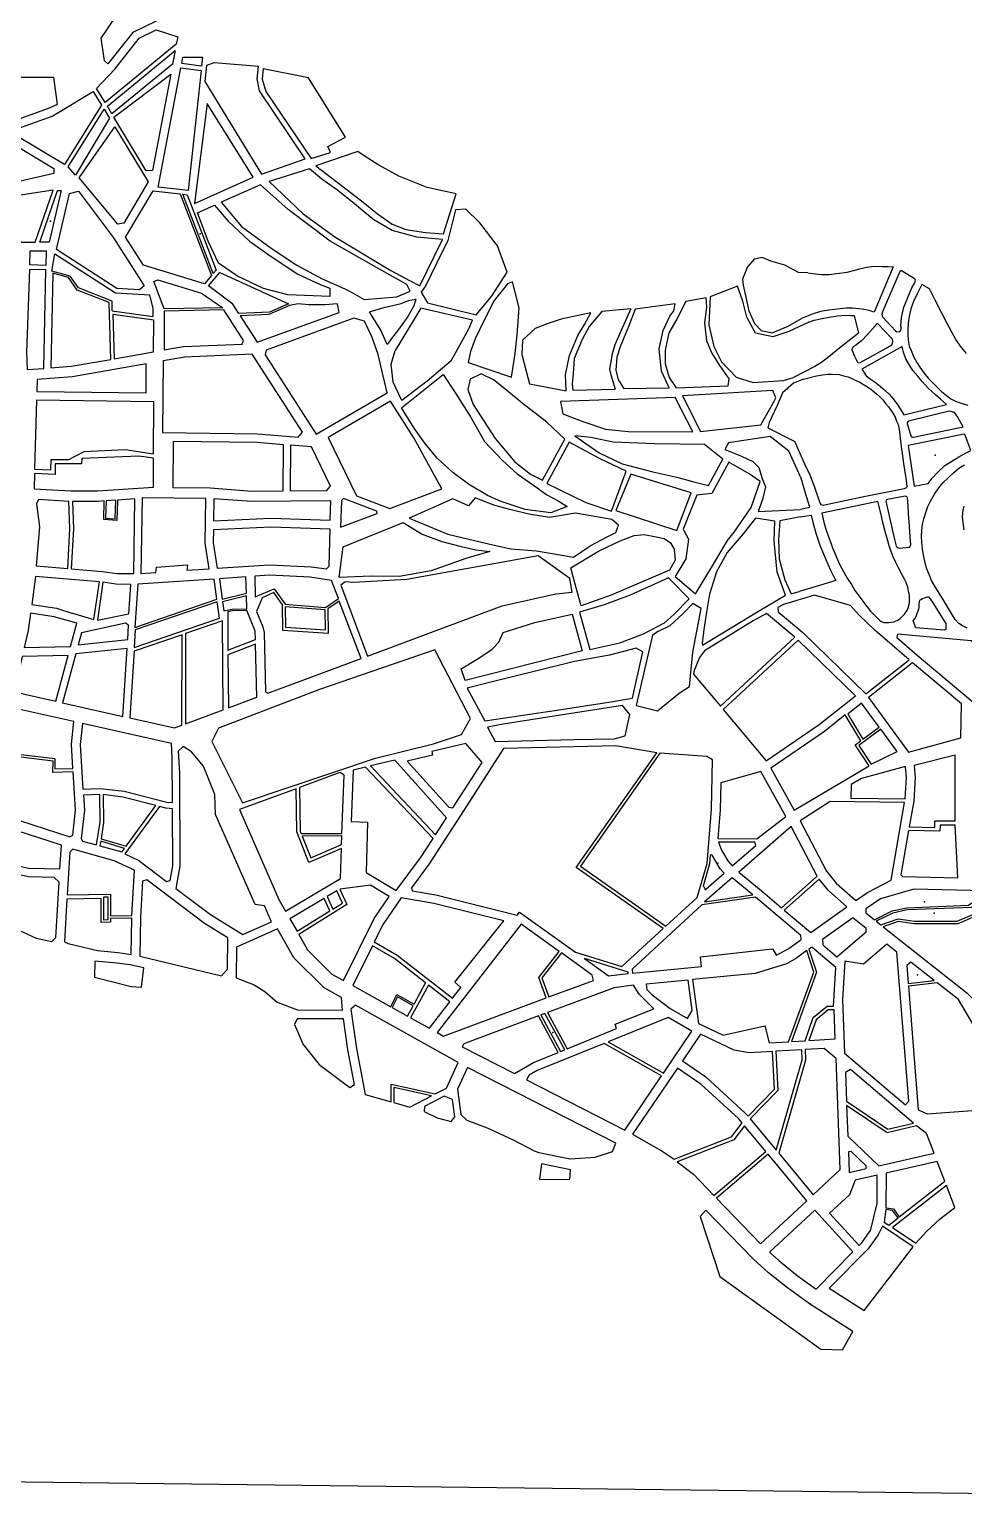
# Model space of a CAD drawing. Extents: x 407811 to 416949, y 4498993 to 4508589.
# Drawn here: x 414383 to 415444, y 4499962 to 4501643 of the extents above; entities that cross this region are included whole.
import ezdxf

# ---------------------------------------------------------------- set-up
doc = ezdxf.new("R2010")
doc.units = 0
doc.header["$LTSCALE"] = 40
doc.header["$MEASUREMENT"] = 0
doc.layers.add('Images', color=253, linetype='CONTINUOUS')
doc.layers.add('υπόλοιπο θεσσαλονίκης', color=7, linetype='CONTINUOUS')
picture_1 = doc.add_image_def('image1.tif', size_in_pixel=(10278, 10088))

msp = doc.modelspace()

# ---------------------------------------------------------------- linework, layer by layer
at = {"layer": 'υπόλοιπο θεσσαλονίκης', "linetype": 'Continuous'}
for p, q in [((414827.2, 4501325.9), (414798, 4501277.9)), ((415066.2, 4501325.1), (415033.2, 4501322.1)), ((415159, 4501033.2), (415175.8, 4501061.8))]:
    msp.add_line(p, q, dxfattribs=at)
for points in [[(414471.7, 4501603.9), (414467.9, 4501607), (414463.8, 4501632.9), (414496.1, 4501680.7), (414496.1, 4501680.7), (414525.6, 4501659.6), (414526.6, 4501652.3), (414499.8, 4501639.4), (414471.7, 4501603.9)], [(414468.5, 4501559.7), (414458.8, 4501575.8), (414479.5, 4501597.7), (414507.3, 4501632.8), (414526.6, 4501642.3), (414526.6, 4501642.3), (414551, 4501634.3), (414549.4, 4501626), (414468.5, 4501559.7)], [(414476.2, 4501547), (414471, 4501555.7), (414548.1, 4501618.7), (414548.1, 4501618.7), (414545.1, 4501603.4), (414476.2, 4501547)], [(414578.1, 4501601.2), (414555.5, 4501604.2), (414556.8, 4501611.1), (414579.2, 4501611.2), (414579.2, 4501611.2), (414578.1, 4501601.2)], [(414515.3, 4501482.2), (414478.5, 4501543.1), (414543, 4501592.1), (414543, 4501592.1), (414522.2, 4501482.6), (414515.3, 4501482.2)], [(414562.8, 4501459.8), (414528.7, 4501463.6), (414554.5, 4501599.3), (414554.5, 4501599.3), (414577.5, 4501596.3), (414562.8, 4501459.8)], [(414646.4, 4501478.2), (414695.9, 4501495.7), (414643.8, 4501573.2), (414641.3, 4501586.6), (414642.7, 4501600.7), (414592.3, 4501604.8), (414592.3, 4501604.8), (414583.6, 4501601.9), (414581.9, 4501583.5), (414646.4, 4501478.2)], [(414702.8, 4501496.1), (414724.6, 4501503.1), (414721.7, 4501509.6), (414741.7, 4501520.2), (414699.8, 4501587.7), (414648, 4501598.1), (414648, 4501598.1), (414646.9, 4501586.2), (414651.3, 4501572.2), (414702.8, 4501496.1)], [(414344.8, 4501531.8), (414345.6, 4501588.6), (414409.8, 4501588.4), (414409.8, 4501588.4), (414414.1, 4501557.6), (414404.7, 4501553.5), (414344.8, 4501531.8)], [(414422.2, 4501489.2), (414365.8, 4501523.1), (414365, 4501528.5), (414408.2, 4501544.1), (414455, 4501572.4), (414455, 4501572.4), (414464.4, 4501556.9), (414422.2, 4501489.2)], [(414570.2, 4501445.1), (414636.7, 4501474.9), (414584.4, 4501558.6), (414584.4, 4501558.6), (414570.2, 4501445.1)], [(414434.8, 4501477.2), (414426.5, 4501486.6), (414467.3, 4501552.1), (414467.3, 4501552.1), (414473.3, 4501542.1), (414434.8, 4501477.2)], [(414483.1, 4501421.6), (414438.8, 4501474.1), (414479.4, 4501532), (414479.4, 4501532), (414517.3, 4501469.4), (414489.7, 4501422.6), (414483.1, 4501421.6)], [(414300.9, 4501454.1), (414199.4, 4501516.1), (414199.7, 4501523.1), (414199.7, 4501523.1), (414263.7, 4501520.1), (414348.5, 4501521.8), (414348.5, 4501521.8), (414410.3, 4501484.7), (414410.3, 4501478.9), (414300.9, 4501454.1)], [(414755.8, 4501504), (414708, 4501487.9), (414738.7, 4501464.4), (414761.7, 4501446.4), (414778.1, 4501433.2), (414794.6, 4501421.5), (414810.3, 4501415.5), (414832.8, 4501412), (414853.2, 4501410.6), (414867.6, 4501455.9), (414834.5, 4501463.2), (414802.4, 4501476.2), (414779.8, 4501488.5), (414762.9, 4501499), (414755.8, 4501504)], [(414826.4, 4501351.5), (414852.1, 4501403.9), (414822.7, 4501406.6), (414794.7, 4501414.2), (414774, 4501426.3), (414761.6, 4501436.6), (414749.8, 4501446.4), (414731.5, 4501460.8), (414714.8, 4501472.7), (414700.9, 4501484.4), (414700.9, 4501484.4), (414654.9, 4501469.8), (414693.5, 4501433.2), (414729.5, 4501407), (414793.2, 4501368.9), (414814.6, 4501357.3), (414826.4, 4501351.5)], [(414264.5, 4501368.2), (414270.5, 4501368.2), (414297.5, 4501372.5), (414337.4, 4501392.3), (414364, 4501401.1), (414388.8, 4501401), (414409.3, 4501460), (414409.3, 4501460), (414324.8, 4501447.2), (414282.8, 4501432.9), (414264.7, 4501424.6), (414264.5, 4501368.2)], [(414394.1, 4501401), (414414.3, 4501459.7), (414414.3, 4501459.7), (414418.5, 4501459.7), (414404.8, 4501401), (414394.1, 4501401)], [(414413.1, 4501392.5), (414428, 4501456.2), (414438.1, 4501458.9), (414438.1, 4501458.9), (414477.9, 4501405.9), (414512.8, 4501351.5)], [(414581.4, 4501353.6), (414512.1, 4501374.7), (414491.7, 4501406.5), (414522.9, 4501459.3), (414522.9, 4501459.3), (414553.7, 4501455.8), (414589.5, 4501363.1), (414581.4, 4501353.6)], [(414763.1, 4501335.7), (414800.2, 4501338.8), (414815.2, 4501345.3), (414811.3, 4501352.7), (414779.6, 4501370.7), (414724.3, 4501402), (414676.6, 4501438.3), (414645.1, 4501466.3), (414645.1, 4501466.3), (414600.2, 4501446.6), (414623.6, 4501418.8), (414657.2, 4501394.2), (414686.5, 4501375), (414715.3, 4501359.4), (414744.3, 4501346.3), (414763.1, 4501335.7)], [(414591.4, 4501365.5), (414556.7, 4501455.5), (414556.7, 4501455.5), (414561.7, 4501454.9), (414594.6, 4501369.2), (414591.4, 4501365.5)], [(414723.8, 4501339.3), (414676.3, 4501341.2), (414648.6, 4501348.3), (414619.1, 4501362.4), (414597.5, 4501377.1), (414585.5, 4501402.2), (414573.5, 4501434.3), (414592.7, 4501443.1), (414592.7, 4501443.1), (414608.3, 4501424.8), (414632.6, 4501402.3), (414653.3, 4501387.5), (414686.9, 4501364.9), (414713, 4501352.7), (414724, 4501348.7), (414723.8, 4501339.3)], [(414890.4, 4501318.4), (414907.7, 4501339.3), (414925.5, 4501367), (414914.6, 4501396.8), (414894.4, 4501423.1), (414878.6, 4501438.4), (414878.6, 4501438.4), (414866.7, 4501437.8), (414857.9, 4501402.8), (414845.1, 4501376.9), (414833, 4501351.8), (414827.8, 4501344.1), (414835, 4501332.1), (414890.4, 4501318.4)], [(414401.2, 4501374.5), (414382.8, 4501375.1), (414383.4, 4501391.1), (414401.5, 4501391), (414401.5, 4501391), (414401.2, 4501374.5)], [(414512.8, 4501351.5), (414507.4, 4501347), (414481.8, 4501348.4), (414413.1, 4501392.5)], [(414476.6, 4501322.9), (414476.3, 4501334.1), (414438.1, 4501349.1), (414428.7, 4501362.5), (414407.8, 4501368.1), (414411.3, 4501387.7), (414411.3, 4501387.7), (414480.2, 4501343.5), (414519.3, 4501341.2)], [(415267.4, 4501366.2), (415256.5, 4501366.5), (415241.3, 4501374.9), (415225.4, 4501379.3), (415215.4, 4501383.6), (415215.4, 4501383.6), (415206.3, 4501381.7), (415198.8, 4501372.8), (415193.2, 4501359.1), (415193.7, 4501352.2)], [(415267.4, 4501366.2), (415272.5, 4501365.2), (415282.9, 4501364.1), (415291.7, 4501364.4), (415300.1, 4501365.2), (415311.9, 4501367), (415320.9, 4501369), (415326.5, 4501370.7), (415333.9, 4501372.6), (415342.8, 4501373.7), (415342.8, 4501373.7), (415351.8, 4501373.5), (415358.2, 4501373.5), (415358.2, 4501373.5), (415364.2, 4501372.8), (415342.6, 4501321.3), (415336.9, 4501323.2), (415328.9, 4501324.7), (415318.2, 4501326), (415318.2, 4501326), (415310.8, 4501325.8), (415304.1, 4501325.4), (415291.2, 4501323.8), (415281.8, 4501322.2), (415272.3, 4501319.2), (415260.1, 4501314.4)], [(414379.9, 4501256.1), (414398.9, 4501257.5), (414401.1, 4501369.5), (414382.6, 4501370.1), (414382.6, 4501370.1), (414379, 4501276.1), (414379.9, 4501256.1)], [(414406.9, 4501258.2), (414429.7, 4501259.9), (414474.8, 4501267.8), (414473.1, 4501332.3), (414436.7, 4501346.6), (414426.7, 4501360.9), (414409, 4501365.7), (414409, 4501365.7), (414406.9, 4501258.2)], [(414535.7, 4501325.1), (414523.9, 4501356.2), (414528.2, 4501358.3), (414528.2, 4501358.3), (414578.1, 4501343.1), (414602.3, 4501326.3), (414535.7, 4501325.1)], [(414620.4, 4501319.8), (414613.6, 4501330.5), (414586.1, 4501351.4), (414599, 4501366.6), (414599, 4501366.6), (414677.1, 4501330.9), (414655.3, 4501321.4), (414620.4, 4501319.8)], [(415368.4, 4501299.2), (415371.4, 4501299.3), (415373, 4501300.5), (415373.4, 4501302.1), (415373.3, 4501304.6), (415373.1, 4501305.8), (415373.8, 4501315.3), (415376.4, 4501327.2), (415385.6, 4501349.1), (415388.3, 4501353.7), (415389.5, 4501355.9), (415389.6, 4501358.3), (415388.2, 4501359.6), (415373.9, 4501368.3), (415372.7, 4501368.4), (415372.7, 4501368.4), (415371.8, 4501367.6), (415352.3, 4501322), (415351.6, 4501319), (415351.7, 4501317.2), (415352.2, 4501316.2), (415367.1, 4501300.4), (415368.4, 4501299.2)], [(414476.6, 4501322.9), (414523.1, 4501316.4), (414523.2, 4501325.6), (414519.3, 4501341.2)], [(414930.4, 4501247.6), (414934.6, 4501274.3), (414936.7, 4501295.7), (414939.2, 4501326.5), (414934.7, 4501344.1), (414931.5, 4501355.9), (414931.5, 4501355.9), (414926, 4501353.5), (414910.7, 4501334.6), (414899.3, 4501312.4), (414889.1, 4501291.2), (414883.9, 4501276.6), (414881.2, 4501264.2), (414930.4, 4501247.6)], [(415268.3, 4501309.9), (415245.6, 4501299.4), (415227.6, 4501293.3), (415207.7, 4501297.7), (415198.1, 4501315.7), (415193.3, 4501334), (415187.5, 4501351.1), (415187.5, 4501351.1), (415156.2, 4501339), (415154.7, 4501307.2), (415160.5, 4501282.5), (415169.3, 4501265), (415185.9, 4501247.4), (415205.2, 4501241.4), (415239.5, 4501243.6), (415251, 4501247.2)], [(415193.7, 4501352.2), (415200.1, 4501323.1), (415206.8, 4501308.5), (415214.3, 4501300.7), (415226.8, 4501297.8), (415244.8, 4501305.6), (415260.1, 4501314.4)], [(415447.8, 4501274.6), (415441.9, 4501281.3), (415435.7, 4501290.4), (415431, 4501298.7), (415425.8, 4501308.7), (415419.3, 4501321.1), (415412.1, 4501335), (415405.5, 4501347.9), (415396.9, 4501352.7), (415396.9, 4501352.7), (415391.8, 4501343), (415387.4, 4501333.7), (415384.4, 4501325.3), (415382.9, 4501318.9), (415381.9, 4501312.1), (415380.9, 4501303.1), (415380.8, 4501295.7), (415381.4, 4501289.5), (415382.6, 4501282.9), (415384.6, 4501277.8), (415387.5, 4501271.1), (415391.2, 4501264.3), (415394.8, 4501258.9), (415399.3, 4501252.3), (415404.1, 4501246.6), (415408.1, 4501242.3), (415413.8, 4501236.5), (415419.4, 4501231.1), (415425.1, 4501226.6), (415429.8, 4501222.8), (415435, 4501220.2), (415441.6, 4501217.9), (415449, 4501215.7)], [(414535.4, 4501278.5), (414557.6, 4501282.3), (414624.1, 4501285.2), (414625.9, 4501289.1), (414603.6, 4501323.9), (414603.6, 4501323.9), (414535.7, 4501322.6), (414535.4, 4501278.5)], [(414641.4, 4501287.2), (414734.5, 4501321.2), (414732.5, 4501331), (414732.5, 4501331), (414718.2, 4501329.7), (414699.6, 4501329.7), (414687.9, 4501330.8), (414687.9, 4501330.8), (414678.1, 4501329.1), (414654.4, 4501318.9), (414622, 4501317.4), (414641.4, 4501287.2)], [(414788.9, 4501284.8), (414781.7, 4501300.8), (414773.3, 4501315.1), (414769, 4501321.8), (414787, 4501327.1), (414805, 4501331.4), (414813.5, 4501334.6), (414821.7, 4501336.1), (414821.7, 4501336.1), (414819.3, 4501328.6), (414812.7, 4501316.6), (414802, 4501301.7), (414792.8, 4501290.1), (414788.9, 4501284.8)], [(414861.9, 4501266.3), (414881.8, 4501302.6), (414886.1, 4501312.2), (414827.2, 4501325.9)], [(415066.2, 4501325.1), (415054.8, 4501300), (415047.9, 4501284.4), (415044.9, 4501273.9), (415042.9, 4501263), (415041.9, 4501256.8), (415043.2, 4501250.1), (415048.4, 4501234)], [(415058.1, 4501234.5), (415109.6, 4501235.4), (415100.9, 4501254.5), (415098.3, 4501279.8), (415102.9, 4501300.5), (415110.5, 4501317), (415114.8, 4501322.8), (415116.3, 4501331), (415116.3, 4501331), (415071.1, 4501325), (415063.9, 4501306), (415058.3, 4501292.3), (415054.1, 4501281.9), (415050, 4501270.1), (415049.1, 4501255.5), (415051.6, 4501244.5), (415058.1, 4501234.5)], [(415117.8, 4501235.3), (415176.8, 4501237.6), (415177.7, 4501245.7), (415167.4, 4501260.7), (415157.8, 4501276), (415152.6, 4501288.7), (415150.3, 4501309), (415152.4, 4501327.6), (415151.9, 4501337.9), (415151.9, 4501337.9), (415128.6, 4501333.7), (415118.5, 4501313.6), (415109.2, 4501297.8), (415105.3, 4501278.4), (415105.2, 4501262.8), (415109.7, 4501247), (415117.8, 4501235.3)], [(414478.8, 4501268.5), (414523.4, 4501276.3), (414523.7, 4501312.3), (414477.4, 4501318.8), (414477.4, 4501318.8), (414478.8, 4501268.5)], [(414708.4, 4501182.8), (414789.2, 4501229.6), (414778.8, 4501273.2), (414772.2, 4501292.5), (414763.4, 4501311.2), (414751.3, 4501314.5), (414751.3, 4501314.5), (414651.7, 4501278.2), (414650.4, 4501273.1), (414708.4, 4501182.8)], [(414992.5, 4501232.2), (414991.8, 4501250.2), (414996.5, 4501272.2), (415005.7, 4501294.9), (415013.3, 4501307.4), (415020.7, 4501320.8), (415020.7, 4501320.8), (414986.9, 4501313.6), (414970.9, 4501308.1), (414957.3, 4501302.8), (414942.9, 4501289.5), (414942.3, 4501273.4), (414947.2, 4501254.4), (414951, 4501240.1), (414992.5, 4501232.2)], [(415033.2, 4501322.1), (415018.8, 4501305.3), (415010.8, 4501290.5), (415001.8, 4501268.9), (415000.5, 4501251.8), (414999.3, 4501239.7), (415000.1, 4501232.6), (415048.4, 4501234)], [(415268.3, 4501309.9), (415274.5, 4501312.2), (415283.6, 4501314.2), (415291.6, 4501315.7), (415300.9, 4501317.1), (415309.4, 4501318), (415309.4, 4501318), (415316.3, 4501317.7), (415320.1, 4501317.6), (415324.8, 4501297.6), (415303.8, 4501280.9), (415291, 4501270.5), (415282.8, 4501264.3), (415275.2, 4501259.5), (415251, 4501247.2)], [(415324.4, 4501263.9), (415326.8, 4501264.3), (415346, 4501274.9), (415356.4, 4501280.6), (415362.6, 4501284.2), (415363.6, 4501286.3), (415364.1, 4501288.2), (415363.6, 4501290.6), (415362.2, 4501292.3), (415347.6, 4501307.4), (415346.8, 4501308.2), (415346.1, 4501308.5), (415346.1, 4501308.5), (415345, 4501307.5), (415343.8, 4501305.9), (415335.3, 4501296.1), (415328.3, 4501289), (415321.3, 4501283.7), (415318.7, 4501281.9), (415317.7, 4501280.6), (415317.5, 4501278.5), (415320.4, 4501271.3), (415322.8, 4501266.9), (415323.5, 4501264.8), (415324.4, 4501263.9)], [(414687.8, 4501179.5), (414692.8, 4501184.9), (414635.8, 4501273.8), (414635.8, 4501273.8), (414558.9, 4501270.4), (414534.3, 4501266.1), (414533.8, 4501184.6), (414641.8, 4501183.1), (414687.8, 4501179.5)], [(414861.9, 4501266.3), (414834.6, 4501243), (414805.6, 4501221.2), (414795.9, 4501241.7), (414793.5, 4501262.5), (414798, 4501277.9)], [(415376.5, 4501204.9), (415424.9, 4501216.5), (415418.1, 4501222.4), (415412.3, 4501227.3), (415404.1, 4501235), (415397.2, 4501242.7), (415392.2, 4501248.8), (415386.7, 4501255.3), (415382.5, 4501261.8), (415378.8, 4501268.2), (415376.1, 4501275.7), (415374.8, 4501280.9), (415374.4, 4501282.5), (415374.4, 4501282.5), (415328.6, 4501256.6), (415333.5, 4501248.9), (415338, 4501245.7), (415343.8, 4501241.9), (415349.5, 4501237.5), (415355.1, 4501232.4), (415359.8, 4501228.3), (415364.4, 4501222.8), (415369.5, 4501215.9), (415374.3, 4501208.5), (415376.5, 4501204.9)], [(414515.1, 4501229.7), (414515.3, 4501262.7), (414515.3, 4501262.7), (414431.2, 4501248), (414391.1, 4501244.9), (414390.7, 4501231.3), (414515.1, 4501229.7)], [(414975.3, 4501093.5), (414945.8, 4501097), (414918.5, 4501106.2), (414903.2, 4501113.1), (414881.5, 4501126.1), (414863.6, 4501139), (414846.1, 4501155.5), (414831.8, 4501172.7), (414819.7, 4501189.5), (414805.3, 4501212.8), (414852.9, 4501250.5), (414852.9, 4501250.5), (414866.8, 4501229.2), (414884, 4501202.5), (414899.7, 4501174.4), (414920.2, 4501152.8), (414937, 4501137.6), (414955.6, 4501124.8), (414970.7, 4501113.9), (414984.1, 4501106.7), (414993.8, 4501100.6), (414975.3, 4501093.5)], [(414965.5, 4501130.3), (414991.1, 4501176.9), (414970.7, 4501196.4), (414942.4, 4501218.1), (414924.6, 4501232.7), (414910, 4501244.7), (414895.8, 4501251.5), (414895.8, 4501251.5), (414883.6, 4501245.1), (414880.7, 4501233.7), (414886.7, 4501216.3), (414912, 4501177.9), (414934.4, 4501151.2), (414952.2, 4501137.3), (414965.5, 4501130.3)], [(415262.4, 4501245.4), (415250.9, 4501240.9), (415238.5, 4501229.9), (415232.5, 4501215.3), (415223.3, 4501196), (415221.9, 4501189.9), (415252.5, 4501174.6)], [(415262.4, 4501245.4), (415277.1, 4501249.2), (415284.1, 4501250.3), (415289.8, 4501250.9), (415295.4, 4501250.9), (415295.4, 4501250.9), (415302.9, 4501250.4), (415307.8, 4501249.2), (415313, 4501247.8), (415317.5, 4501246.1), (415322, 4501243.9), (415326.3, 4501241.8), (415330.7, 4501239.3), (415335.2, 4501236.6), (415338.8, 4501233.8), (415342.8, 4501231), (415345.7, 4501228.4), (415349.2, 4501225.2), (415353, 4501221.3), (415355.5, 4501217.5), (415358.9, 4501213.7), (415361.5, 4501210), (415363.9, 4501206.8), (415366.6, 4501202), (415368.1, 4501197.6), (415369.8, 4501193.9), (415371, 4501188), (415373.1, 4501171.8), (415376.2, 4501149.6), (415378.9, 4501130.2), (415379.9, 4501123.2), (415379.5, 4501122.2), (415378.9, 4501121.7), (415376.8, 4501120.6), (415329.1, 4501111.1), (415293.3, 4501103.5), (415284.8, 4501101.8), (415282.8, 4501102.6), (415281.3, 4501104.2), (415275.5, 4501121.1), (415269.6, 4501137.1), (415266.2, 4501143.7), (415263.9, 4501148.8), (415252.5, 4501174.6)], [(415063.3, 4501185.9), (415136.5, 4501185.5), (415116.6, 4501224.6), (415116.6, 4501224.6), (414986, 4501219.8), (414988.8, 4501205.8), (415011.7, 4501197.3), (415037.3, 4501188.6), (415063.3, 4501185.9)], [(415145.3, 4501185.8), (415213.9, 4501193.4), (415228.8, 4501219.4), (415230.8, 4501223.9), (415227.5, 4501232.3), (415227.5, 4501232.3), (415124.7, 4501226.5), (415145.3, 4501185.8)], [(414406.7, 4501142.1), (414407, 4501154.1), (414427.1, 4501154.1), (414444.6, 4501163.1), (414491.1, 4501165.2), (414491.1, 4501165.2), (414523.6, 4501160.5), (414524, 4501219.6), (414390.4, 4501221.3), (414390.4, 4501221.3), (414388.3, 4501143), (414406.7, 4501142.1)], [(414792.3, 4501098.2), (414851.3, 4501120.6), (414819.4, 4501178.6), (414792.8, 4501220.1), (414792.8, 4501220.1), (414722.2, 4501179.1), (414754.3, 4501112.6), (414792.3, 4501098.2)], [(415386.3, 4501179.4), (415387.6, 4501179.4), (415443.8, 4501191.2), (415436.9, 4501203.2), (415434.3, 4501206.6), (415432.5, 4501207.9), (415430.3, 4501208.7), (415427.8, 4501208.8), (415427.8, 4501208.8), (415381.9, 4501197.6), (415380.8, 4501197), (415380.4, 4501196.1), (415380.4, 4501194.9), (415384.3, 4501180.8), (415385.2, 4501179.6), (415386.3, 4501179.4)], [(414635.8, 4501118.1), (414670.7, 4501118.3), (414671.2, 4501170.7), (414641.3, 4501173.1), (414545.7, 4501174.4), (414545.7, 4501174.4), (414545.3, 4501122.1), (414587.8, 4501121.8), (414587.8, 4501121.8), (414635.8, 4501118.1)], [(415044, 4501095.3), (415060.6, 4501140.8), (415030.4, 4501155.1), (414995.9, 4501173.5), (414995.9, 4501173.5), (414970.5, 4501126.7), (415015, 4501105.1), (415044, 4501095.3)], [(415154.5, 4501124.3), (415170.8, 4501154.3), (415150, 4501171.1), (415093.4, 4501171.7), (415046, 4501173.5), (415020.6, 4501179), (415002.3, 4501180.7), (415002.3, 4501180.7), (415030.1, 4501161.5), (415056.1, 4501148.9), (415091, 4501139.8), (415118.2, 4501133.7), (415136.3, 4501128.9), (415154.5, 4501124.3)], [(415177.1, 4501172.8), (415172.9, 4501165.4), (415191.9, 4501157.9), (415204.9, 4501151.8), (415211.5, 4501144.8), (415215.4, 4501132.2), (415219, 4501122.8), (415215.9, 4501108.4), (415210.8, 4501094.9), (415258.8, 4501097.2)], [(415258.9, 4501134.2), (415245.6, 4501163.6), (415224.3, 4501180.1), (415224.3, 4501180.1), (415177.1, 4501172.8)], [(415388.1, 4501123.7), (415404.2, 4501126.7), (415408.8, 4501132.6), (415414.6, 4501139.2), (415423.1, 4501147), (415430.9, 4501152.1), (415439.1, 4501157.1), (415448, 4501162.1), (415452.7, 4501164.2), (415446.2, 4501181.5), (415445, 4501182.9), (415445, 4501182.9), (415381.3, 4501169.9), (415388.1, 4501123.7)], [(414429.4, 4501118.3), (414460.1, 4501118.4), (414523.3, 4501122.6), (414523.5, 4501155.4), (414506.6, 4501157.9), (414506.6, 4501157.9), (414441.8, 4501155.1), (414441.7, 4501149.2), (414411.8, 4501149.1), (414411.5, 4501137), (414388.1, 4501138), (414388.1, 4501138), (414387.7, 4501120.8), (414429.4, 4501118.3)], [(414678.7, 4501118.4), (414720.6, 4501118.7), (414724.5, 4501123.7), (414703, 4501168.3), (414679.2, 4501170.1), (414679.2, 4501170.1), (414678.7, 4501118.4)], [(415177.6, 4501151.1), (415158.3, 4501115.3), (415141.1, 4501113.6), (415125.5, 4501074.8), (415131.7, 4501063.4), (415128.6, 4501041), (415116.6, 4501021.1), (415139.5, 4501001.3), (415159, 4501033.2)], [(415175.8, 4501061.8), (415183.7, 4501071.2), (415202.8, 4501099.3), (415213, 4501128.8), (415200.7, 4501137.5), (415177.6, 4501151.1)], [(415448.4, 4500962.3), (415443.2, 4500964.8), (415438.8, 4500967.6), (415434.7, 4500972.1), (415431.6, 4500977), (415421.5, 4500993.9), (415411.7, 4501009.9), (415408, 4501016.6), (415405.1, 4501023.2), (415402.3, 4501030.5), (415400.5, 4501036.8), (415398.6, 4501045.4), (415397.7, 4501052.3), (415396.8, 4501060), (415396.6, 4501066.7), (415396.9, 4501073.2), (415397.7, 4501080.5), (415399.2, 4501086.7), (415401.3, 4501093.6), (415403.6, 4501100.5), (415406.6, 4501106.6), (415411.3, 4501114.5), (415416.1, 4501121.6), (415421.1, 4501127.8), (415426.7, 4501133.3), (415432.9, 4501138.8), (415439, 4501144), (415445.4, 4501148)], [(415118.2, 4501073.4), (415134.8, 4501116.1), (415066.1, 4501137.4), (415066.1, 4501137.4), (415049, 4501095.8), (415118.2, 4501073.4)], [(415258.9, 4501134.2), (415265.4, 4501112.2), (415267.6, 4501105), (415268.9, 4501101.5), (415269.2, 4501100.3), (415268.8, 4501099.3), (415268.2, 4501099), (415258.8, 4501097.2)], [(414426.1, 4501030.1), (414428.5, 4501075), (414427.4, 4501106.3), (414392.9, 4501108.5), (414392.9, 4501108.5), (414390.4, 4501103.6), (414393.8, 4501077.3), (414390.2, 4501033.1), (414426.1, 4501030.1)], [(414481.7, 4501024.2), (414501.2, 4501024.2), (414502.4, 4501109.2), (414502.4, 4501109.2), (414482.5, 4501107.9), (414481.9, 4501084.6), (414466.9, 4501085.6), (414467.5, 4501106.8), (414467.5, 4501106.8), (414460.5, 4501106.4), (414431.5, 4501106.3), (414432.5, 4501075), (414430, 4501029.7), (414465.5, 4501026.7), (414481.7, 4501024.2)], [(414479.9, 4501086.7), (414480.5, 4501107.7), (414480.5, 4501107.7), (414469.5, 4501107), (414468.9, 4501087.4), (414479.9, 4501086.7)], [(414509.2, 4501024.5), (414526.2, 4501025.6), (414526.7, 4501031.7), (414562, 4501034.1), (414562, 4501034.1), (414561.5, 4501028), (414586.7, 4501029.7), (414582.3, 4501058.7), (414582.9, 4501109.8), (414582.9, 4501109.8), (414510.4, 4501110.5), (414509.2, 4501024.5)], [(414591.6, 4501084.1), (414656.9, 4501087.3), (414656.9, 4501087.3), (414724.4, 4501084.9), (414725, 4501106.8), (414725, 4501106.8), (414635.3, 4501106.1), (414591.9, 4501109.4), (414591.9, 4501109.4), (414591.6, 4501084.1)], [(414736.2, 4501077), (414777.8, 4501092.7), (414777.5, 4501095.2), (414739.6, 4501109.5), (414739.6, 4501109.5), (414737, 4501107.3), (414736.2, 4501077)], [(415000.8, 4501043), (415019.7, 4501055.8), (415039, 4501065.9), (415049, 4501070.8), (415052, 4501079.2), (415044.6, 4501085.9), (415003.2, 4501093.1), (415003.2, 4501093.1), (414973.8, 4501087.9), (414950.2, 4501091.8), (414928.7, 4501097.3), (414911.6, 4501101.8), (414889.3, 4501110.5), (414889.3, 4501110.5), (414881.6, 4501101.4), (414863.6, 4501109.3), (414863.6, 4501109.3), (414814.2, 4501087.1), (414858.1, 4501069.1), (414904.4, 4501058.1), (414929.7, 4501052.6), (414959, 4501050), (415000.8, 4501043)], [(415353.8, 4500968.8), (415359.2, 4500968.7), (415364.6, 4500969.5), (415368.9, 4500971), (415371.9, 4500972.8), (415374.7, 4500975.4), (415377.3, 4500978.3), (415379.8, 4500982.1), (415381.6, 4500986), (415382.7, 4500990.9), (415383, 4500994.8), (415382.8, 4500999.2), (415381.9, 4501004.2), (415380.8, 4501008.8), (415379, 4501014.2), (415376.6, 4501019.6), (415375.1, 4501022), (415370.4, 4501030.8), (415367.3, 4501036.8), (415364.4, 4501043.4), (415361.9, 4501049.4), (415359.6, 4501055.8), (415358.2, 4501061.4), (415355.2, 4501072.2), (415352.6, 4501082.5), (415350.1, 4501093), (415346.9, 4501106.1), (415346.9, 4501106.1), (415283.1, 4501092.8), (415285.3, 4501082.9), (415287.8, 4501074.7), (415290.4, 4501067.3), (415293.3, 4501059.3), (415295.3, 4501053.7), (415297.6, 4501048.3), (415300.7, 4501041.2), (415303.8, 4501034.1), (415308.1, 4501026), (415312.1, 4501019), (415316.8, 4501011.8), (415320.9, 4501005.1), (415326.8, 4500997.2), (415331.6, 4500990.3), (415338.7, 4500981.7), (415343.9, 4500976.4), (415348.7, 4500971.4), (415350.8, 4500969.7), (415353.8, 4500968.8)], [(415371.5, 4501053.2), (415383, 4501054.2), (415383.8, 4501055.6), (415384.2, 4501057), (415384.3, 4501057.7), (415383.7, 4501065.8), (415382.8, 4501078.2), (415381.9, 4501092.1), (415381.4, 4501101.7), (415380.7, 4501110.2), (415380.3, 4501111.3), (415379.2, 4501111.9), (415377.7, 4501112.1), (415377.7, 4501112.1), (415376.1, 4501112), (415358, 4501108.4), (415356.7, 4501107.7), (415356.2, 4501107.2), (415355.8, 4501106.7), (415365.7, 4501062.9), (415367.8, 4501055.4), (415369, 4501054.1), (415370.3, 4501053.5), (415371.5, 4501053.2)], [(415229.7, 4501083.9), (415207.7, 4501087.3), (415207.7, 4501087.3), (415193.8, 4501069.4), (415175.7, 4501048.3), (415163.3, 4501026.2), (415155.5, 4501000.9), (415151.8, 4500978.1), (415148.9, 4500960.9), (415147.2, 4500945.3), (415147.7, 4500943.1), (415211.2, 4500981.6), (415241.8, 4500999.7), (415232.5, 4501025.9), (415229.1, 4501061.3), (415229.7, 4501083.9)], [(415259.1, 4501088.9), (415235.3, 4501084.4), (415233.8, 4501063), (415234.9, 4501041), (415241.1, 4501017.2), (415248.2, 4501001.1), (415257.5, 4501004)], [(415259.1, 4501088.9), (415271.1, 4501090.7), (415271.1, 4501090.7), (415273.3, 4501081.2), (415276.8, 4501069.1), (415281, 4501056.6), (415287.6, 4501040.2), (415293.1, 4501028), (415296.6, 4501021.3), (415299.2, 4501016.4), (415280.5, 4501010.6), (415257.5, 4501004)], [(415444.8, 4501101.1), (415443.6, 4501096.2), (415442.8, 4501089), (415443.6, 4501082), (415444.8, 4501074)], [(414595.7, 4501030.3), (414655.3, 4501034.3), (414655.3, 4501034.3), (414702.8, 4501032.1), (414720.3, 4501029.6), (414723.2, 4501032.8), (414724.2, 4501074.9), (414657, 4501077.2), (414657, 4501077.2), (414591.5, 4501074.1), (414591.3, 4501059.3), (414595.7, 4501030.3)], [(414734.5, 4501020), (414739.1, 4501054.8), (414807.3, 4501082.2), (414807.3, 4501082.2), (414828.8, 4501069.2), (414851.4, 4501060.6), (414873.1, 4501055.1), (414890, 4501051.3), (414905.9, 4501049.3), (414878.7, 4501041.5), (414839.2, 4501027.4), (414802.8, 4501021.1), (414770.8, 4501021.5), (414770.8, 4501021.5), (414734.5, 4501020)], [(415009.5, 4500987.5), (415005, 4501003.8), (415000.5, 4501020.7), (414997.7, 4501030.7), (415029.4, 4501049.8), (415054, 4501061.6), (415069.8, 4501067.5), (415081.4, 4501068.6), (415081.4, 4501068.6), (415092.9, 4501066.3), (415104, 4501064.3), (415111.2, 4501059.4), (415115.5, 4501052), (415116.3, 4501039.7), (415109.9, 4501028), (415043.8, 4500999.7), (415009.5, 4500987.5)], [(414766.9, 4500930.6), (414920, 4500987.6), (414980.7, 4501001.4), (414999.3, 4501003.1), (414996.9, 4501018.6), (414960.8, 4501044.5), (414960.8, 4501044.5), (414811.3, 4501017.6), (414750.8, 4501014.2), (414741.2, 4501014.8), (414741.2, 4501014.8), (414736.3, 4501011.2), (414766.9, 4500930.6)], [(414455.8, 4500972.2), (414461.9, 4501015), (414389.5, 4501021.1), (414389.5, 4501021.1), (414385.1, 4500989.1), (414413.3, 4500984.8), (414431.9, 4500978.8), (414431.3, 4500979.1), (414431.3, 4500979.1), (414455.8, 4500972.2)], [(414601.6, 4500995.1), (414629, 4501002), (414628.5, 4501020.5), (414628.5, 4501020.5), (414598.5, 4501018.5), (414601.6, 4500995.1)], [(414718.9, 4500985.9), (414733.6, 4500995.8), (414725.7, 4501016.6), (414701.6, 4501020.1), (414655.4, 4501022.3), (414655.4, 4501022.3), (414638.5, 4501021.2), (414639.1, 4500997.7), (414660.8, 4501007.1), (414660.8, 4501007.1), (414673.2, 4500989.5), (414718.9, 4500985.9)], [(414459.7, 4500971.2), (414495.4, 4500978.4), (414497.8, 4501012), (414497.8, 4501012), (414480.8, 4501012.2), (414465.9, 4501014.4), (414465.9, 4501014.4), (414459.7, 4500971.2)], [(414502.3, 4500963.1), (414595.6, 4500995.2), (414592.5, 4501018.1), (414592.5, 4501018.1), (414505.8, 4501012.2), (414502.3, 4500963.1)], [(415019.3, 4500937.9), (415053.7, 4500945.6), (415080.5, 4500955.9), (415104.5, 4500968.3), (415115.1, 4500977.6), (415132.4, 4500995.4), (415108.9, 4501019.5), (415108.9, 4501019.5), (415065.2, 4500999.9), (415035.6, 4500988.7), (415007.6, 4500980.5), (415019.3, 4500937.9)], [(414501.6, 4500940.3), (414598.5, 4500973.6), (414596, 4500992.1), (414596, 4500992.1), (414502.8, 4500960.2), (414501.6, 4500940.3)], [(414603.4, 4500981.9), (414613, 4500984), (414629.4, 4500984.3), (414629, 4500998.9), (414629, 4500998.9), (414602, 4500992.1), (414603.4, 4500981.9)], [(414653.3, 4500888.3), (414759.4, 4500927.8), (414734.7, 4500993), (414734.7, 4500993), (414721.6, 4500984.2), (414722, 4500956), (414670.4, 4500959.5), (414670, 4500988.8), (414660.3, 4501002.6), (414660.3, 4501002.6), (414647, 4500996.8), (414640.7, 4500981.2), (414647.8, 4500963.9), (414649.2, 4500957.5), (414650.7, 4500889.7), (414653.3, 4500888.3)], [(414719, 4500960.2), (414718.7, 4500983), (414673, 4500986.5), (414673, 4500986.5), (414673.4, 4500963.3), (414719, 4500960.2)], [(415096.3, 4500868.3), (415120.9, 4500888.4), (415132.6, 4500896.1), (415136.4, 4500935), (415146.2, 4500984.6), (415136.6, 4500990.3), (415136.6, 4500990.3), (415125.4, 4500978.8), (415110.5, 4500964.8), (415097.3, 4500958.4), (415090.8, 4500954.3), (415072.1, 4500874.4), (415096.3, 4500868.3)], [(415333.3, 4500887.7), (415382.4, 4500926.3), (415343.8, 4500959.6), (415325.8, 4500977.2), (415315.9, 4500988.1), (415274.7, 4500999.7), (415274.7, 4500999.7), (415239.8, 4500989.2), (415233.1, 4500985.9), (415233.4, 4500980.9), (415261.7, 4500957.5), (415333.3, 4500887.7)], [(415422.3, 4500960.1), (415390.1, 4500962.5), (415387.1, 4500970.5), (415388.9, 4500972.9), (415390.3, 4500975.5), (415391.3, 4500977.7), (415392.1, 4500980.1), (415393, 4500983.1), (415393.7, 4500985.8), (415394, 4500989.2), (415394.3, 4500992.1), (415394.8, 4500994), (415395.9, 4500995), (415397.6, 4500995.9), (415401.1, 4500997), (415402.9, 4500997.8), (415402.9, 4500997.8), (415404.6, 4500997.7), (415405.8, 4500996), (415408.9, 4500991.9), (415412.1, 4500986.8), (415415, 4500981.8), (415418.3, 4500977.2), (415421.8, 4500971.1), (415423.3, 4500968.7), (415424.2, 4500967.6), (415424.1, 4500961.2), (415423.6, 4500960.3), (415422.3, 4500960.1)], [(414376.6, 4500940.2), (414429, 4500941.3), (414436.2, 4500967.9), (414410.7, 4500975.1), (414383.7, 4500979.2), (414383.7, 4500979.2), (414380.9, 4500959.4), (414376.6, 4500940.2)], [(414559.8, 4500853.6), (414602.6, 4500869.5), (414601.8, 4500970.6), (414601.8, 4500970.6), (414559.9, 4500956.1), (414559.8, 4500853.6)], [(414608.1, 4500937.4), (414639.4, 4500949.2), (414639.2, 4500958.8), (414638.6, 4500960.1), (414629.4, 4500982.3), (414629.4, 4500982.3), (414613.2, 4500982.1), (414607.8, 4500980.9), (414608.1, 4500937.4)], [(414877.6, 4500902.7), (414873.1, 4500915.9), (414891.5, 4500927), (414908.1, 4500937.9), (414916, 4500946.3), (414921.1, 4500957.4), (414957, 4500968.5), (414999.3, 4500978.1), (414999.3, 4500978.1), (415010.7, 4500936.3), (414877.6, 4500902.7)], [(415168, 4500873.7), (415252.7, 4500952), (415220.2, 4500978.9), (415220.2, 4500978.9), (415205.3, 4500970.6), (415150, 4500936.3), (415144.3, 4500929), (415138, 4500914.1), (415137.5, 4500910.1), (415168, 4500873.7)], [(414437.8, 4500943.2), (414494.1, 4500949.2), (414495.2, 4500965.6), (414491.7, 4500968), (414491.7, 4500968), (414441.5, 4500956.9), (414437.8, 4500943.2)], [(414547.2, 4500848.8), (414555.7, 4500852.1), (414555.9, 4500954.8), (414555.9, 4500954.8), (414501.3, 4500936), (414496.4, 4500860.2), (414547.2, 4500848.8)], [(415478.6, 4500858.4), (415527.5, 4500883.8), (415522.6, 4500891.4), (415452.8, 4500947.8), (415369.1, 4500955.6), (415369.1, 4500955.6), (415368.3, 4500951.6), (415391.5, 4500931.6), (415478.6, 4500858.4)], [(414488.6, 4500862), (414493.5, 4500939.1), (414493.5, 4500939.1), (414435.1, 4500932.9), (414420.1, 4500877.4), (414488.6, 4500862)], [(414624.5, 4500763.8), (414775.9, 4500814.5), (414841.7, 4500830.8), (414873.7, 4500841.2), (414883.9, 4500859.7), (414843.2, 4500937.5), (414843.2, 4500937.5), (414712, 4500892.5), (414597.5, 4500848.5), (414589.6, 4500833.4), (414624.5, 4500763.8)], [(414608.6, 4500871.7), (414640.8, 4500883.7), (414639.5, 4500943.9), (414639.5, 4500943.9), (414608.1, 4500932.1), (414608.6, 4500871.7)], [(414900.1, 4500856.9), (414982, 4500868.9), (415043.3, 4500878.6), (415068.1, 4500882.6), (415079.8, 4500935.5), (415072, 4500939.5), (415072, 4500939.5), (415041.9, 4500931.6), (415002, 4500924.5), (414959.1, 4500913.7), (414906.9, 4500900.7), (414879.9, 4500894.1), (414900.1, 4500856.9)], [(415219.8, 4500811.5), (415280.1, 4500852.8), (415321.3, 4500885.5), (415256.4, 4500948.6), (415256.4, 4500948.6), (415171.2, 4500869.9), (415219.8, 4500811.5)], [(414412.3, 4500879.1), (414426.3, 4500931.2), (414426.3, 4500931.2), (414374.3, 4500930.2), (414365.1, 4500889.7), (414412.3, 4500879.1)], [(415381.7, 4500821.3), (415441.2, 4500837.4), (415441.9, 4500876.2), (415386.2, 4500923), (415386.2, 4500923), (415336.1, 4500883.6), (415381.7, 4500821.3)], [(414411.3, 4500802.2), (414431.8, 4500802.8), (414430.1, 4500830.3), (414433, 4500856), (414368.2, 4500870.6), (414368.2, 4500870.6), (414366, 4500867.7), (414365.3, 4500843.8), (414363.3, 4500819.9), (414411.4, 4500814), (414411.3, 4500802.2)], [(414911.7, 4500833.3), (415001.3, 4500835.8), (415047.2, 4500836.3), (415059.8, 4500839.8), (415065.1, 4500864.2), (415056.6, 4500874.4), (415056.6, 4500874.4), (414991, 4500864.2), (414920.8, 4500853), (414903.1, 4500849.8), (414911.7, 4500833.3)], [(415329.8, 4500836.1), (415348.5, 4500849.8), (415328.4, 4500877.1), (415328.4, 4500877.1), (415312.6, 4500864.6), (415329.8, 4500836.1)], [(414545, 4500763.9), (414544.8, 4500814.7), (414543.8, 4500831.1), (414442.9, 4500853.9), (414442.9, 4500853.9), (414440.1, 4500830.1), (414443.3, 4500779.4), (414462.8, 4500780.1), (414462.8, 4500780.1), (414490.3, 4500777), (414538.5, 4500764.6), (414545, 4500763.9)], [(415251.8, 4500755.5), (415337.1, 4500805.8), (415321, 4500829.5), (415327.4, 4500834.2), (415309.8, 4500863.6), (415309.8, 4500863.6), (415286.1, 4500844.7), (415225.4, 4500803.2), (415251.8, 4500755.5)], [(415339.4, 4500807.8), (415368.7, 4500822.2), (415350.3, 4500847.4), (415350.3, 4500847.4), (415325.1, 4500828.8), (415339.4, 4500807.8)], [(414625.1, 4500614), (414657.6, 4500628.5), (414649.7, 4500646.6), (414639.2, 4500648), (414594.1, 4500750.5), (414593.3, 4500773), (414580.3, 4500805.4), (414566.8, 4500821.8), (414557.2, 4500827.9), (414557.2, 4500827.9), (414551.4, 4500822.5), (414552.9, 4500797.3), (414553.3, 4500691.6), (414549, 4500666.2), (414588.3, 4500636.6), (414625.1, 4500614)], [(414863.9, 4500758.1), (414896.9, 4500809.5), (414878.4, 4500831.3), (414878.4, 4500831.3), (414839.7, 4500822.1), (414840.5, 4500817.9), (414812, 4500811.2), (414859.3, 4500758.6), (414863.9, 4500758.1)], [(415055.9, 4500577.5), (415102.8, 4500620.7), (415004, 4500690.1), (415095.5, 4500820.5), (415049.1, 4500828.6), (415049.1, 4500828.6), (414921.4, 4500825.4), (414872.6, 4500749.3), (414836.8, 4500694.2), (414816.7, 4500667), (414817.5, 4500663.7), (414844.3, 4500659.1), (414936.8, 4500636.1), (414939.6, 4500639.6), (414939.6, 4500639.6), (415003.1, 4500594), (415055.9, 4500577.5)], [(415105.9, 4500623.5), (415141.5, 4500656.2), (415152.7, 4500694.9), (415157.6, 4500756.4), (415158.9, 4500812.6), (415152.5, 4500816.2), (415099, 4500820.3), (415099, 4500820.3), (415008.8, 4500691.6), (415105.9, 4500623.5)], [(414428.4, 4500725.1), (414431.6, 4500727), (414434.8, 4500755.5), (414432.1, 4500798.8), (414432.1, 4500798.8), (414409.2, 4500798.2), (414409.3, 4500811.2), (414363.1, 4500816.9), (414363.1, 4500816.9), (414360.2, 4500782.7), (414358.3, 4500747.6), (414428.4, 4500725.1)], [(414799.5, 4500664), (414826.9, 4500701.1), (414841.2, 4500723), (414764.5, 4500804.4), (414764.5, 4500804.4), (414750.3, 4500801), (414748.2, 4500742.5), (414766.8, 4500741.7), (414765.3, 4500684.6), (414799.5, 4500664)], [(414844, 4500727.3), (414856.6, 4500746.7), (414797.7, 4500812.2), (414797.7, 4500812.2), (414770.2, 4500805.7), (414844, 4500727.3)], [(415377.8, 4500768.2), (415379.3, 4500792.5), (415378.4, 4500804.5), (415378.4, 4500804.5), (415376.8, 4500804.5), (415328.4, 4500791.4), (415316.5, 4500784.4), (415316.2, 4500769.1), (415377.8, 4500768.2)], [(415411.6, 4500735.7), (415411.6, 4500743.4), (415434.6, 4500743.3), (415434.7, 4500817.9), (415434.7, 4500817.9), (415388.3, 4500806.2), (415389.3, 4500792.6), (415387.7, 4500765.6), (415382.6, 4500736.4), (415411.6, 4500735.7)], [(414691.3, 4500728.9), (414737.7, 4500729), (414740.1, 4500795.3), (414735.4, 4500798.1), (414735.4, 4500798.1), (414689.5, 4500781.2), (414690.3, 4500731.5), (414691.3, 4500728.9)], [(415164.9, 4500723.1), (415209.3, 4500722.8), (415242.3, 4500748), (415213.8, 4500799.3), (415213.8, 4500799.3), (415168.3, 4500786.3), (415167.5, 4500755.8), (415164.9, 4500723.1)], [(414458.7, 4500715.9), (414462.8, 4500741.7), (414462.4, 4500773.1), (414462.4, 4500773.1), (414443.8, 4500772.4), (414444.9, 4500755.3), (414441.3, 4500723.3), (414442.9, 4500720.3), (414458.7, 4500715.9)], [(414492.3, 4500714.6), (414526.1, 4500760.6), (414488.5, 4500770.3), (414466.4, 4500773.1), (414466.4, 4500773.1), (414466.8, 4500741.5), (414463.8, 4500722.9), (414492.3, 4500714.6)], [(414673.6, 4500640.6), (414735.9, 4500677.6), (414737.1, 4500711.9), (414737.1, 4500711.9), (414700.2, 4500696), (414686.3, 4500730.6), (414685.5, 4500779.7), (414685.5, 4500779.7), (414621.2, 4500756), (414666.1, 4500653.9), (414673.6, 4500640.6)], [(414538.3, 4500674.3), (414542.4, 4500675.3), (414545.3, 4500692.2), (414545, 4500756.9), (414537.3, 4500757.7), (414530.3, 4500759.5), (414530.3, 4500759.5), (414490.7, 4500705.6), (414506.7, 4500698.2), (414538.3, 4500674.3)], [(415321.8, 4500652.5), (415335.3, 4500661.6), (415361.9, 4500675.7), (415377.3, 4500764.2), (415292.6, 4500765.4), (415292.6, 4500765.4), (415258.4, 4500743.4), (415288.6, 4500685.9), (415299.5, 4500672.2), (415321.8, 4500652.5)], [(414417.1, 4500688.6), (414418.7, 4500715.6), (414368.6, 4500731.7), (414350.6, 4500739.6), (414339.4, 4500745.8), (414339.4, 4500745.8), (414333.6, 4500740.6), (414332.8, 4500704.7), (414353.3, 4500695.7), (414381.5, 4500689.5), (414417.1, 4500688.6)], [(415237.4, 4500644.5), (415278, 4500680.3), (415248.3, 4500736.9), (415248.3, 4500736.9), (415188.8, 4500685), (415216, 4500662.5), (415237.4, 4500644.5)], [(415437.8, 4500678.5), (415434.7, 4500738.3), (415434.7, 4500738.3), (415417.6, 4500738.4), (415417.5, 4500731.6), (415381.9, 4500732.4), (415381.9, 4500732.4), (415373.1, 4500681.9), (415375, 4500680), (415437.8, 4500678.5)], [(414487.5, 4500707.9), (414490.4, 4500711.9), (414463.4, 4500720), (414463.4, 4500720), (414462.6, 4500714.8), (414487.5, 4500707.9)], [(414702.4, 4500701.3), (414737.3, 4500716.3), (414737.6, 4500726), (414737.6, 4500726), (414692.6, 4500725.9), (414702.4, 4500701.3)], [(415181.4, 4500691.9), (415208.3, 4500715.3), (415207, 4500718.9), (415207, 4500718.9), (415165.8, 4500719.1), (415169, 4500709.8), (415176.2, 4500697.6), (415181.4, 4500691.9)], [(414474.5, 4500635.3), (414498.8, 4500635.5), (414501.8, 4500687.2), (414478.6, 4500697.9), (414431.8, 4500711), (414431.8, 4500711), (414428.2, 4500707.5), (414425.4, 4500659.3), (414474.6, 4500659.9), (414474.6, 4500659.9), (414474.5, 4500635.3)], [(415156.4, 4500704.2), (415155.6, 4500694.3), (415148.3, 4500669), (415151.3, 4500665.6), (415172.2, 4500683.8)], [(415172.2, 4500683.8), (415167.7, 4500688.7), (415158.4, 4500704.3), (415158.3, 4500704.7), (415158.3, 4500704.7), (415156.4, 4500704.2)], [(414407.7, 4500606.2), (414412.5, 4500610.5), (414416.2, 4500673.7), (414410.7, 4500678.7), (414381.3, 4500679.5), (414349.3, 4500686.6), (414336.8, 4500692.1), (414336.8, 4500692.1), (414332.3, 4500688.1), (414331.2, 4500639.6), (414340.5, 4500632.5), (414390.1, 4500609.8), (414407.7, 4500606.2)], [(414600.6, 4500567), (414607.5, 4500574.8), (414608.1, 4500610.4), (414581.6, 4500626.6), (414515.8, 4500676.2), (414515.8, 4500676.2), (414511.1, 4500674.6), (414508.7, 4500633.8), (414507.9, 4500589.5), (414600.6, 4500567)], [(414739.5, 4500561.8), (414774.2, 4500632.1), (414791.5, 4500657.2), (414770.1, 4500670), (414770.1, 4500670), (414735.3, 4500665.5), (414743.3, 4500648.2), (414688.6, 4500614.2), (414698.7, 4500596.5), (414726.3, 4500569.1), (414739.5, 4500561.8)], [(415149.9, 4500651.1), (415204.6, 4500659), (415181.1, 4500678.3), (415181.1, 4500678.3), (415149.9, 4500651.1)], [(415270.8, 4500616.3), (415311.7, 4500645.4), (415290.8, 4500664), (415280.3, 4500677.1), (415280.3, 4500677.1), (415240.5, 4500641.8), (415270.8, 4500616.3)], [(414497.9, 4500591.4), (414498.7, 4500632.5), (414498.7, 4500632.5), (414474.5, 4500632.3), (414474.5, 4500627.9), (414464, 4500627.8), (414464.1, 4500654.8), (414464.1, 4500654.8), (414425.1, 4500654.3), (414422.2, 4500605.7), (414426.4, 4500603.9), (414459.8, 4500595.7), (414483.3, 4500593.5), (414497.9, 4500591.4)], [(414466.5, 4500630.8), (414472, 4500630.9), (414472.1, 4500656.3), (414472.1, 4500656.3), (414466.6, 4500656.3), (414466.5, 4500630.8)], [(414686.7, 4500617.7), (414724, 4500640.9), (414717.5, 4500655.1), (414717.5, 4500655.1), (414678.5, 4500632), (414686.7, 4500617.7)], [(414727.4, 4500643), (414738.2, 4500649.7), (414731.8, 4500663.5), (414731.8, 4500663.5), (414721, 4500657.1), (414727.4, 4500643)], [(414863.5, 4500541.5), (414873, 4500553.8), (414865.9, 4500559.7), (414921.9, 4500629.5), (414842.2, 4500649.3), (414805, 4500655.7), (414805, 4500655.7), (414784.6, 4500625.9), (414774.5, 4500605.6), (414800.3, 4500590.7), (414863.5, 4500541.5)], [(415068, 4500570.2), (415146.3, 4500577.8), (415145.4, 4500588.5), (415227.2, 4500597.7), (415227.2, 4500597.7), (415231.8, 4500590.4), (415245.7, 4500598.3), (415259.8, 4500608.4), (415259.5, 4500612.8), (415207.8, 4500656.4), (415207.8, 4500656.4), (415146.8, 4500647.6), (415067.7, 4500574.8), (415068, 4500570.2)], [(415342.9, 4500630.8), (415363, 4500640.8), (415379.8, 4500644.5), (415450.1, 4500647.2), (415469.7, 4500661.1), (415468.2, 4500663.8), (415387.8, 4500665.7), (415387.8, 4500665.7), (415349.8, 4500654.5), (415333.1, 4500643.2), (415333.2, 4500638.5), (415342.9, 4500630.8)], [(415350.3, 4500625), (415369.8, 4500631.8), (415369.8, 4500631.8), (415388.4, 4500629.1), (415437.1, 4500629.2), (415477.8, 4500646.7), (415471.7, 4500657.6), (415471.7, 4500657.6), (415453.7, 4500644.8), (415380.1, 4500642), (415363.8, 4500638.4), (415345.1, 4500629.1), (415350.3, 4500625)], [(415484.3, 4500511.6), (415525, 4500559.8), (415479.3, 4500644), (415479.3, 4500644), (415437.7, 4500626.2), (415388.2, 4500626.1), (415370.1, 4500628.8), (415370.1, 4500628.8), (415353, 4500622.8), (415448, 4500547.8), (415484.3, 4500511.6)], [(414687, 4500528.3), (414738.3, 4500528.2), (414737.3, 4500542.5), (414717.6, 4500553.4), (414683.1, 4500587.6), (414664.3, 4500620.6), (414664.3, 4500620.6), (414617.9, 4500599.7), (414617.3, 4500564.7), (414637.9, 4500556.8), (414649.9, 4500549.4), (414663.9, 4500537.1), (414687, 4500528.3)], [(414853.3, 4500498.5), (414970, 4500541.9), (414961.4, 4500565.1), (414984.8, 4500594.8), (414941.6, 4500625.9), (414941.6, 4500625.9), (414845.9, 4500502.6), (414853.3, 4500498.5)], [(415300.4, 4500588.6), (415333.6, 4500617.2), (415333.6, 4500621), (415318.3, 4500633), (415318.3, 4500633), (415283.8, 4500608.4), (415284.2, 4500602.3), (415300.4, 4500588.6)], [(414793.1, 4500532), (414800.1, 4500546), (414800.1, 4500546), (414819.7, 4500534.9), (414832.7, 4500559.1), (414797.5, 4500586.6), (414772.3, 4500601.1), (414772.3, 4500601.1), (414750, 4500556), (414793.1, 4500532)], [(415248.6, 4500492.4), (415264.3, 4500493.3), (415273.3, 4500519.6), (415289.1, 4500532.4), (415296.3, 4500532.4), (415299, 4500576.7), (415271.8, 4500599.7), (415271.8, 4500599.7), (415268.6, 4500597.5), (415277.2, 4500571.1), (415248.6, 4500492.4)], [(415378.4, 4500420.4), (415382, 4500424.6), (415368.5, 4500594.1), (415357, 4500603.1), (415357, 4500603.1), (415330.7, 4500580.4), (415309.5, 4500583.6), (415309.5, 4500583.6), (415306.8, 4500540.3), (415309.1, 4500479.3), (415378.4, 4500420.4)], [(414509.9, 4500554.3), (414512.3, 4500576.1), (414497.1, 4500579.7), (414481.9, 4500581.6), (414456.7, 4500583.9), (414456.7, 4500583.9), (414456.5, 4500565.6), (414498, 4500554.8), (414509.9, 4500554.3)], [(414972.8, 4500543), (415023.7, 4500561.9), (415022.2, 4500567.9), (414987.2, 4500593.1), (414987.2, 4500593.1), (414964.8, 4500564.6), (414972.8, 4500543)], [(415040.8, 4500566.9), (415063.1, 4500569.7), (415063, 4500571.1), (415013.4, 4500586.6), (415013.4, 4500586.6), (415040.8, 4500566.9)], [(415223.4, 4500490.9), (415245.4, 4500492.2), (415274.1, 4500571.2), (415266.1, 4500595.7), (415266.1, 4500595.7), (415253.2, 4500586.5), (415243.1, 4500580.8), (415207.6, 4500569.6), (415136.3, 4500562.7), (415142.9, 4500512.8), (415171.1, 4500499.5), (415218.6, 4500510.2), (415218.6, 4500510.2), (415223.4, 4500490.9)], [(415381.3, 4500558.3), (415411, 4500561.7), (415384.4, 4500582.7), (415384.4, 4500582.7), (415379.8, 4500578.7), (415381.3, 4500558.3)], [(414837.1, 4500507.5), (414860.4, 4500537.6), (414835.9, 4500556.6), (414835.9, 4500556.6), (414815.8, 4500519.4), (414837.1, 4500507.5)], [(414993.7, 4500484.1), (415049.9, 4500507.3), (415048.3, 4500512.1), (415092.3, 4500529.5), (415075.4, 4500546.1), (415069.3, 4500556.3), (415069.3, 4500556.3), (415047.3, 4500553.5), (414971.4, 4500525.3), (414993.7, 4500484.1)], [(415130.5, 4500518.6), (415135.9, 4500527.7), (415131.3, 4500562.3), (415131.3, 4500562.3), (415083.7, 4500557.7), (415084.2, 4500551.6), (415090.5, 4500545.4), (415110.9, 4500529.9), (415130.5, 4500518.6)], [(415402.9, 4500410.2), (415490.2, 4500416.8), (415494.4, 4500425.2), (415478.9, 4500448.4), (415467.5, 4500477.1), (415464, 4500497.1), (415438.4, 4500540), (415414.4, 4500559), (415414.4, 4500559), (415381.6, 4500555.3), (415392.8, 4500414.6), (415402.9, 4500410.2)], [(414793.6, 4500423.9), (414793.6, 4500444), (414793.6, 4500444), (414843.7, 4500432.8), (414856.4, 4500439.5), (414869.9, 4500468.6), (414753.1, 4500533.6), (414753.1, 4500533.6), (414747.8, 4500529.2), (414754.2, 4500484.6), (414764.1, 4500432.2), (414793.6, 4500423.9)], [(414812.3, 4500521.3), (414818.7, 4500533.1), (414801, 4500543.1), (414801, 4500543.1), (414794.8, 4500531), (414812.3, 4500521.3)], [(414746.7, 4500440.2), (414751.8, 4500443.4), (414744.3, 4500483), (414739.3, 4500518.1), (414739.3, 4500518.1), (414686.9, 4500518.3), (414683.9, 4500511.8), (414693.6, 4500488.9), (414711.6, 4500466.1), (414746.7, 4500440.2)], [(414934, 4500455.9), (414955.3, 4500468.5), (414983.5, 4500479.9), (414961, 4500521.5), (414961, 4500521.5), (414876.1, 4500489.9), (414874.4, 4500486.4), (414934, 4500455.9)], [(414986.3, 4500481.1), (414990.9, 4500483), (414968.5, 4500524.3), (414968.5, 4500524.3), (414963.8, 4500522.6), (414986.3, 4500481.1)], [(415103.1, 4500456.6), (415135.5, 4500504.2), (415108.4, 4500519.8), (415108.4, 4500519.8), (415040.3, 4500492.2), (415103.1, 4500456.6)], [(415268.6, 4500493.6), (415298.5, 4500495.4), (415297.3, 4500528.4), (415297.3, 4500528.4), (415290.5, 4500528.4), (415276.7, 4500517.2), (415268.6, 4500493.6)], [(415199.3, 4500407.5), (415229.3, 4500438.1), (415227.1, 4500481), (415227.1, 4500481), (415200.5, 4500479.4), (415183.5, 4500482.7), (415145.2, 4500500.7), (415145.2, 4500500.7), (415124.7, 4500470.4), (415151.4, 4500452.1), (415196.2, 4500411.1), (415199.3, 4500407.5)], [(415059.2, 4500391.8), (415100.9, 4500453.3), (415035.6, 4500490.3), (415035.6, 4500490.3), (414959.7, 4500459.6), (414950.5, 4500454.1), (414947.6, 4500448.9), (415059.2, 4500391.8)], [(415231.2, 4500369), (415260.8, 4500471.7), (415260.3, 4500483.1), (415260.3, 4500483.1), (415231.1, 4500481.3), (415233.3, 4500436.6), (415201.8, 4500404.4), (415231.2, 4500369)], [(415273.3, 4500318.2), (415304.2, 4500346.9), (415299.4, 4500473.2), (415285.9, 4500484.6), (415285.9, 4500484.6), (415264.3, 4500483.3), (415264.8, 4500471.3), (415234.3, 4500365.3), (415273.3, 4500318.2)], [(414997, 4500359), (415025.6, 4500360.8), (415045.4, 4500367.5), (415049, 4500376.8), (414880.5, 4500463), (414880.5, 4500463), (414869, 4500438.1), (414872.7, 4500409.6), (414879.8, 4500403.1), (414902.7, 4500394.2), (414931.5, 4500381), (414956.3, 4500368), (414961.6, 4500366.2), (414997, 4500359)], [(415115.3, 4500358.8), (415180.5, 4500384.1), (415192.6, 4500399.9), (415188.5, 4500404.8), (415145.7, 4500443.9), (415119, 4500462.2), (415119, 4500462.2), (415068, 4500387), (415101.8, 4500367.8), (415115.3, 4500358.8)], [(415358.2, 4500392.7), (415387.3, 4500399.7), (415315.7, 4500460.6), (415315.7, 4500460.6), (415310, 4500457.3), (415311.2, 4500424.6), (415358.2, 4500392.7)], [(414814.9, 4500417.9), (414839.5, 4500430.7), (414796.6, 4500440.2), (414796.6, 4500440.2), (414796.6, 4500423.1), (414814.9, 4500417.9)], [(414861.8, 4500401.6), (414866, 4500406.6), (414863.5, 4500426.3), (414854, 4500430.3), (414854, 4500430.3), (414831.6, 4500418.7), (414831.3, 4500412.8), (414846.1, 4500405.5), (414861.8, 4500401.6)], [(415347.9, 4500351.1), (415410.8, 4500365.3), (415402.1, 4500388), (415391, 4500396.5), (415391, 4500396.5), (415357.5, 4500388.4), (415311.4, 4500419.6), (415311.4, 4500419.6), (415312.7, 4500384.8), (415347.9, 4500351.1)], [(415160.6, 4500317.3), (415219.5, 4500367.4), (415195.2, 4500396.7), (415195.2, 4500396.7), (415183, 4500380.8), (415118.7, 4500355.8), (415137.2, 4500341.7), (415160.6, 4500317.3)], [(415213.4, 4500262.4), (415266, 4500311.4), (415222.1, 4500364.3), (415222.1, 4500364.3), (415163.4, 4500314.4), (415213.4, 4500262.4)], [(415314.3, 4500343.5), (415333.8, 4500347.9), (415333.5, 4500351), (415316.6, 4500367.2), (415316.6, 4500367.2), (415313.4, 4500367), (415314.3, 4500343.5)], [(414996.8, 4500335.6), (414997.6, 4500346.6), (414964.6, 4500353.3), (414964.6, 4500353.3), (414962.4, 4500336.1), (414996.8, 4500335.6)], [(415371.3, 4500293.2), (415422.9, 4500333.6), (415414.4, 4500355.9), (415414.4, 4500355.9), (415356.3, 4500342.7), (415355.9, 4500303.3), (415364.5, 4500302.1), (415371.3, 4500293.2)], [(415325.6, 4500260.7), (415328.5, 4500263.6), (415338.3, 4500277.2), (415338.4, 4500277.3), (415346, 4500308.3), (415346.3, 4500340.4), (415346.3, 4500340.4), (415321, 4500334.7), (415314.5, 4500318.3), (415292.1, 4500297.4), (415325.6, 4500260.7)], [(415390.1, 4500263), (415402.2, 4500276.4), (415417.8, 4500291), (415434.3, 4500303.9), (415424.8, 4500328.7), (415424.8, 4500328.7), (415363.7, 4500280.8), (415390.1, 4500263)], [(415306.7, 4500142.1), (415318.3, 4500162.7), (415269.3, 4500194.1), (415244.2, 4500212.3), (415222.6, 4500229.6), (415205.5, 4500244.8), (415151.5, 4500300.8), (415151.5, 4500300.8), (415144.8, 4500293.6), (415167.3, 4500225.3), (415282.2, 4500142.8), (415306.7, 4500142.1)], [(415276.6, 4500211), (415318.6, 4500253.5), (415275.2, 4500300.8), (415275.2, 4500300.8), (415223.6, 4500252.8), (415234.2, 4500243.4), (415255.1, 4500226.6), (415276.6, 4500211)], [(415359.3, 4500283.8), (415369.8, 4500291.9), (415363.4, 4500300.2), (415355.8, 4500301.3), (415355.8, 4500301.3), (415354.2, 4500287.2), (415359.3, 4500283.8)], [(415331.3, 4500186.5), (415386.9, 4500259.1), (415352.3, 4500282.5), (415352.3, 4500282.5), (415347.3, 4500272.7), (415335.7, 4500256.6), (415291.6, 4500211.9), (415331.3, 4500186.5)]]:
    msp.add_lwpolyline(points, dxfattribs=at)
for p in [(414406.4, 4501425), (414576.4, 4501410.4), (415412.2, 4501158.8), (415164.9, 4500695.3), (415150.4, 4500665.2), (415400.1, 4500651.1), (415411, 4500638.2), (415391.8, 4500568.2), (414977.4, 4500502.7)]:
    msp.add_point(p, dxfattribs=at)

# ---------------------------------------------------------------- pictures from other files: only their frames are drawn
at = {"layer": 'Images'}
image = msp.add_image(picture_1, insert=(408162.9, 4500066.6), size_in_units=(8684, 8523.4), rotation=-0.6923, dxfattribs=at)
image.dxf.flags = 15

doc.saveas('drawing.dxf')
